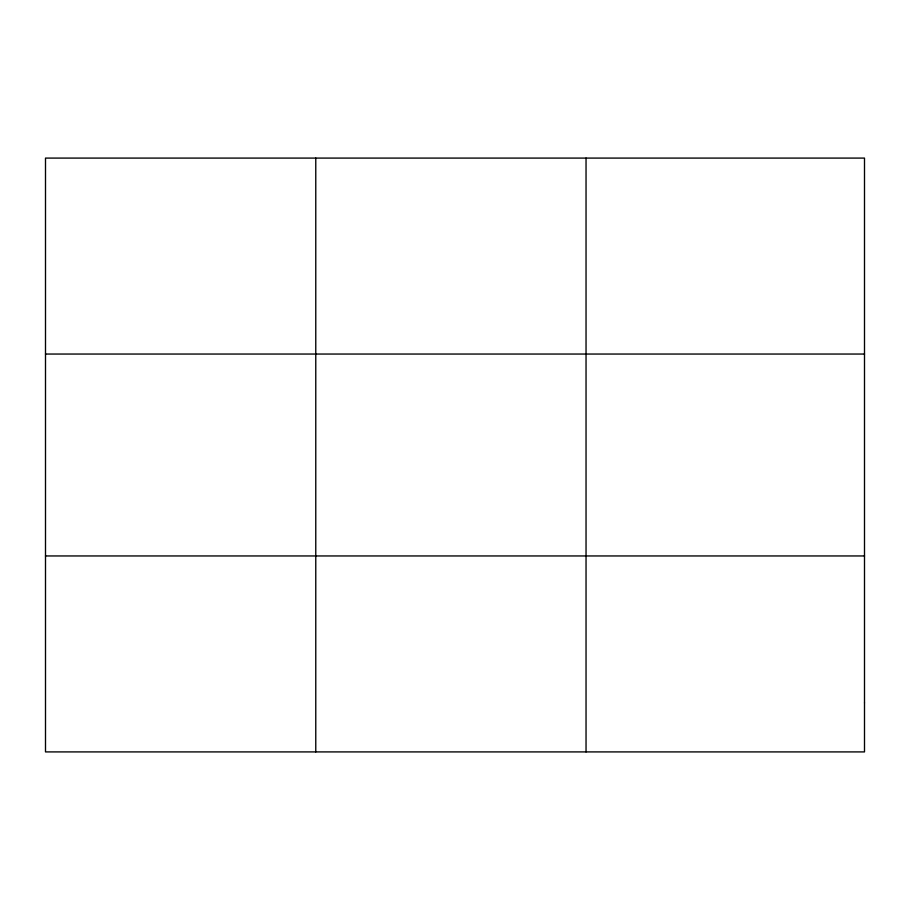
<?xml version="1.0" encoding="UTF-8"?>
<svg xmlns="http://www.w3.org/2000/svg" width="910" height="910" viewBox="0 0 910 910"><rect width="100%" height="100%" fill="white"/><g stroke="black" fill="none" stroke-linecap="round" stroke-linejoin="round"><path stroke-width="1.36" d="M586.04 751.91L586.04 158.09M45.5 354.047L864.5 354.047M45.5 555.953L864.5 555.953M315.77 158.09L315.77 751.91M864.5 702.918L864.5 751.91L45.5 751.91L45.5 158.09L864.5 158.09L864.5 702.918"/></g></svg>
